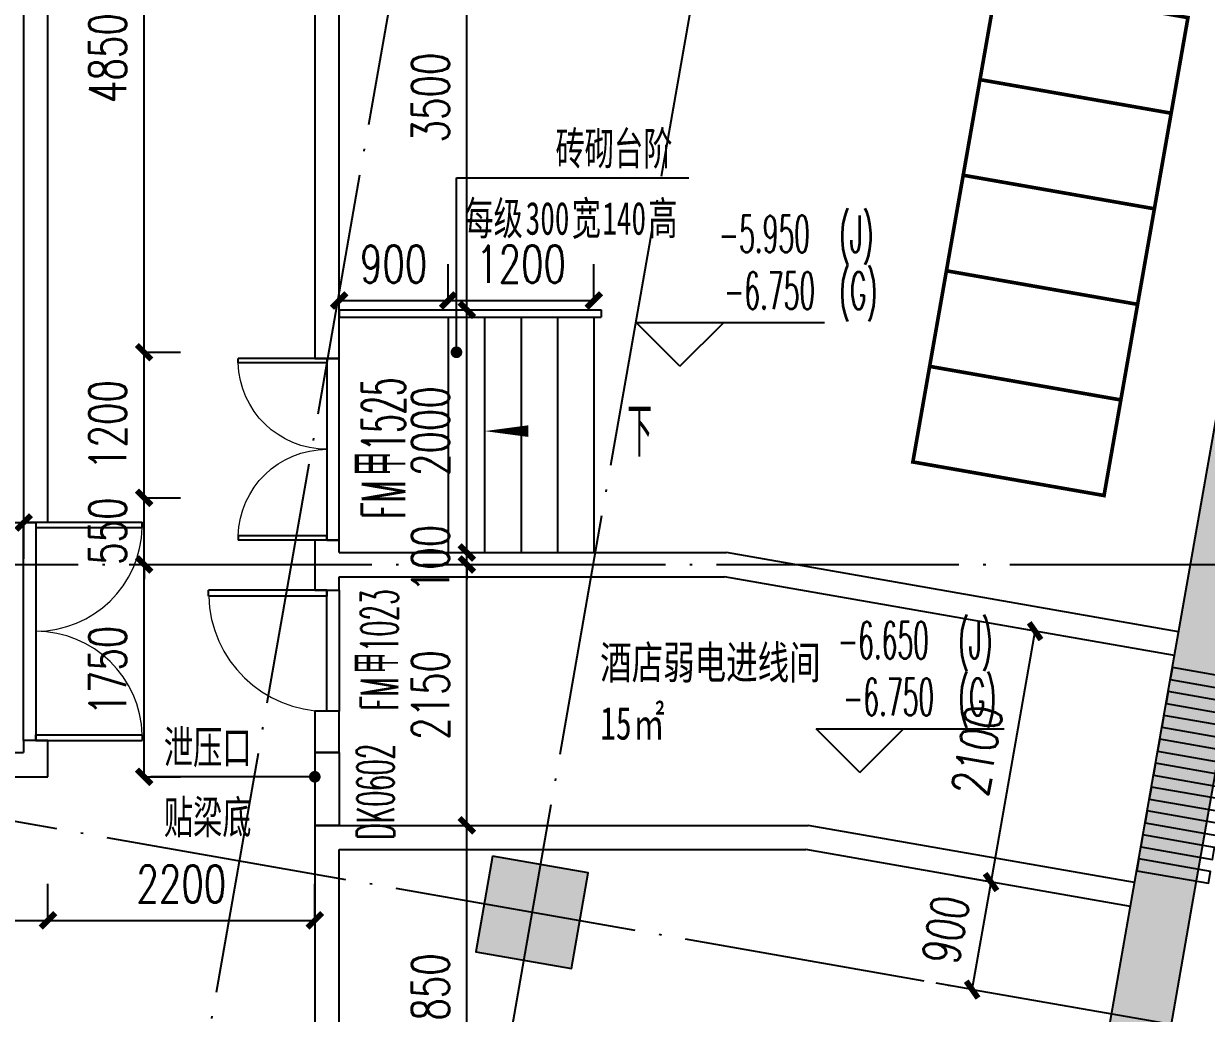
# Model space of a CAD drawing. Header units: millimetres. Extents: x 12325263 to 13848842, y -1463133 to 573208.
# Drawn here: x 12606897 to 12616646, y -884587 to -876428 of the extents above; entities that cross this region are included whole.
import ezdxf
from ezdxf.xclip import XClip

# ---------------------------------------------------------------- set-up
doc = ezdxf.new("R2010")
doc.units = ezdxf.units.MM
doc.header["$LTSCALE"] = 1000
doc.header["$XCLIPFRAME"] = 0
for name, pattern in [('DASH', [0.35, 0.25, -0.1]), ('DASHED', [19.05, 12.7, -6.35]), ('DOTE', [2.42, 2, -0.2, 0.02, -0.2])]:
    doc.linetypes.add(name, pattern=pattern)
for name, color, linetype in [('A-ANNO-DIMS', 83, 'Continuous'), ('A-ANNO-ELEV', 3, 'Continuous'), ('A-ANNO-TEXT', 7, 'Continuous'), ('A-AXIS', 16, 'DOTE'), ('A-COLS', 6, 'Continuous'), ('A-WALL', 5, 'Continuous'), ('AXIS', 3, 'Continuous'), ('COLUMN-CONCRETE', 6, 'Continuous'), ('DIM_SYMB', 3, 'Continuous'), ('DOOR_FIRE', 1, 'Continuous'), ('DOOR_FIRE_TEXT', 7, 'Continuous'), ('ELEMENT', 3, 'Continuous'), ('PUB_DIM', 83, 'Continuous'), ('PUB_HATCH', 8, 'Continuous'), ('PUB_TEXT', 7, 'Continuous'), ('STAIR', 2, 'Continuous'), ('WALL', 5, 'Continuous'), ('WALL-SHATCH', 8, 'Continuous'), ('WINDOW', 4, 'Continuous'), ('WINDOW_TEXT', 7, 'Continuous')]:
    doc.layers.add(name, color=color, linetype=linetype)
doc.styles.add('_TCH_DIM', font='SIMPLEX.shx', dxfattribs={"width": 0.7, "bigfont": 'GBCBIG.shx'})
doc.styles.add('_TCH_DIM_T3', font='SIMPLEX.shx', dxfattribs={"width": 0.705882, "bigfont": 'GBCBIG.shx'})
doc.styles.add('_TCH_WINDOW', font='SIMPLEX', dxfattribs={"width": 0.7, "height": 3.5, "bigfont": 'GBCBIG'})
doc.styles.add('TITXV', font='', dxfattribs={"width": 0.7})
doc.styles.add('宋体', font='', dxfattribs={"width": 0.65})
doc.styles.get('TITXV').set_extended_font_data('SimSun')
doc.styles.get('宋体').set_extended_font_data('SimSun')
doc.dimstyles.new('_TCH_ARCH&&120', dxfattribs={"dimtxt": 306, "dimasz": 120, "dimexe": 300, "dimexo": 360, "dimgap": 147, "dimtad": 1, "dimdec": 0, "dimzin": 0, "dimdsep": 46, "dimtxsty": '_TCH_DIM_T3', "dimblk": 'ARCHTICK', "dimcen": 0.09, "dimclrt": 7, "dimazin": 2, "dimtfac": 1, "dimtdec": 0, "dimtix": 1, "dimtmove": 2, "dimatfit": 3, "dimfxl": 1, "dimfxlon": 1, "dimtolj": 1, "dimtzin": 0, "dimarcsym": 0})

# ---------------------------------------------------------------- blocks, each defined once
blk = doc.blocks.new('adgshg13-A$C7F010FC0')
at = {"layer": 'WALL-SHATCH'}
h = blk.add_hatch(color=256, dxfattribs=at)
h.dxf.hatch_style = 1
h.paths.add_polyline_path([(-60384.2, -16880.9), (-763.2, 197.5), (12587.6, -13153.3), (12587.6, -157996), (-162964.9, -188820.4), (-171262.4, -180522.9), (-171262.4, -31310.9), (-150707.2, -10755.7), (-131860.1, -7980.9), (-99162.4, -7980.9), (-99162.4, -4980.9), (-76620.4, -4980.9), (-70107.7, -16880.9)], flags=16)
h.paths.add_polyline_path([(-60091.2, -16380.9), (-646.9, 646.9), (12987.6, -12987.6), (12987.6, -158331.9), (-163100.6, -189250.4), (-171662.4, -180688.6), (-171662.4, -31145.2), (-150777.9, -10260.7), (-131896.7, -7480.9), (-99562.4, -7480.9), (-99562.4, -4580.9), (-76365.6, -4580.9), (-69907.5, -16380.9)])
at = {"layer": 'COLUMN-CONCRETE'}
for points in [[(-60091.2, -16380.9), (-646.9, 646.9), (12987.6, -12987.6), (12987.6, -158331.9), (-163100.6, -189250.4), (-171662.4, -180688.6), (-171662.4, -31145.2), (-150777.9, -10260.7), (-131896.7, -7480.9), (-99562.4, -7480.9), (-99562.4, -4580.9), (-76365.6, -4580.9), (-69907.5, -16380.9)], [(-60384.2, -16880.9), (-763.2, 197.5), (12587.6, -13153.3), (12587.6, -157996), (-162964.9, -188820.4), (-171262.4, -180522.9), (-171262.4, -31310.9), (-150707.2, -10755.7), (-131860.1, -7980.9), (-99162.4, -7980.9), (-99162.4, -4980.9), (-76620.4, -4980.9), (-70107.7, -16880.9)]]:
    blk.add_lwpolyline(points, close=True, dxfattribs=at)
blk = doc.blocks.new('A$C4C7A72D3')
at = {"layer": 'WALL', "color": 1}
blk.add_blockref('adgshg13-A$C7F010FC0', (210433, 205503.6), dxfattribs=at)
blk = doc.blocks.new('qlzw')
at = {"layer": 'A-AXIS'}
blk.add_line((12411416.8, 1000989.8), (12486866.8, 1000989.8), dxfattribs=at)
blk = doc.blocks.new('asdfadfgsdg')
at = {"layer": 'A-AXIS'}
for p, q in [((19833.9, 91854), (2453.6, -7131.8)), ((22247, 91430.3), (4866.7, -7555.5)), ((15444.6, 5715.2), (1041.4, 8244.1))]:
    blk.add_line(p, q, dxfattribs=at)
blk = doc.blocks.new('_FZH')
blk.add_lwpolyline([(-0.5, -0.5), (0.5, -0.5), (0.5, 0.5), (-0.5, 0.5)], close=True)
at = {"layer": 'PUB_HATCH'}
blk.add_solid([(-0.5, -0.5), (0.5, -0.5), (-0.5, 0.5), (0.5, 0.5)], dxfattribs=at)
blk = doc.blocks.new('asdfdsfds')
at = {"layer": 'A-COLS', "xscale": 799.9999999988994, "yscale": 799.9999999988994, "zscale": 799.9999999988994, "rotation": 260.0413192127452}
blk.add_blockref('_FZH', (6790.1, 2132.8), dxfattribs=at)
blk = doc.blocks.new('A$C11D0426D')
at = {"layer": 'ELEMENT', "const_width": 30}
for points in [[(17883, 9028), (18021.4, 9815.9), (19597.2, 9539.2), (19458.9, 8751.3)], [(17744.7, 8240), (17883, 9028), (19458.9, 8751.3), (19320.6, 7963.3)], [(17606.3, 7452.1), (17744.7, 8240), (19320.6, 7963.3), (19182.2, 7175.4)], [(17468, 6664.1), (17606.3, 7452.1), (19182.2, 7175.4), (19043.9, 6387.4)], [(17329.7, 5876.2), (17468, 6664.1), (19043.9, 6387.4), (18905.6, 5599.5)]]:
    blk.add_lwpolyline(points, close=True, dxfattribs=at)
blk = doc.blocks.new('A$C2C490654')
for points in [[(0, 600), (0, 0), (100, 0), (100, 600)], [(200, 600), (200, 0), (300, 0), (300, 600)], [(400, 600), (400, 0), (500, 0), (500, 600)], [(600, 600), (600, 0), (700, 0), (700, 600)], [(800, 600), (800, 0), (900, 0), (900, 600)], [(1000, 600), (1000, 0), (1100, 0), (1100, 600)], [(1200, 600), (1200, 0), (1300, 0), (1300, 600)], [(1400, 600), (1400, 0), (1500, 0), (1500, 600)], [(1600, 600), (1600, 0), (1700, 0), (1700, 600)]]:
    blk.add_lwpolyline(points, close=True)
blk = doc.blocks.new('_ArchTick')
at = {"color": 0, "linetype": 'ByBlock', "const_width": 0.4}
blk.add_lwpolyline([(-0.5, -0.5), (0.5, 0.5)], dxfattribs=at)
blk = doc.blocks.new('*D4089')
at = {"layer": 'A-ANNO-DIMS', "color": 0, "lineweight": -2, "transparency": 16777216}
for p, q in [((12609496.8, -878711), (12609496.8, -878410)), ((12610396.8, -878711), (12610396.8, -878410)), ((12609496.8, -878710), (12610396.8, -878710))]:
    blk.add_line(p, q, dxfattribs=at)
at = {"layer": 'Defpoints', "color": 0, "transparency": 16777216}
for p in [(12610396.8, -878710), (12609496.8, -879396.8), (12610396.8, -879396.8)]:
    blk.add_point(p, dxfattribs=at)
at = {"layer": 'A-ANNO-DIMS', "color": 0, "lineweight": -2, "transparency": 16777216, "xscale": 120, "yscale": 120, "zscale": 120, "rotation": 180}
blk.add_blockref('_ArchTick', (12609496.8, -878710), dxfattribs=at)
at = {"layer": 'A-ANNO-DIMS', "color": 0, "lineweight": -2, "transparency": 16777216, "xscale": 120, "yscale": 120, "zscale": 120}
blk.add_blockref('_ArchTick', (12610396.8, -878710), dxfattribs=at)
at = {"layer": 'A-ANNO-DIMS', "color": 7, "transparency": 16777216, "insert": (12609946.8, -878410), "char_height": 306, "attachment_point": 5, "style": '_TCH_DIM_T3'}
blk.add_mtext('\\A1;900', dxfattribs=at)
blk = doc.blocks.new('*D4090')
at = {"layer": 'A-ANNO-DIMS', "color": 0, "lineweight": -2, "transparency": 16777216}
for p, q in [((12610396.8, -878711), (12610396.8, -878410)), ((12611596.8, -878711), (12611596.8, -878410)), ((12610396.8, -878710), (12611596.8, -878710))]:
    blk.add_line(p, q, dxfattribs=at)
at = {"layer": 'Defpoints', "color": 0, "transparency": 16777216}
for p in [(12611596.8, -878710), (12610396.8, -879396.8), (12611596.8, -879396.8)]:
    blk.add_point(p, dxfattribs=at)
at = {"layer": 'A-ANNO-DIMS', "color": 0, "lineweight": -2, "transparency": 16777216, "xscale": 120, "yscale": 120, "zscale": 120, "rotation": 180}
blk.add_blockref('_ArchTick', (12610396.8, -878710), dxfattribs=at)
at = {"layer": 'A-ANNO-DIMS', "color": 0, "lineweight": -2, "transparency": 16777216, "xscale": 120, "yscale": 120, "zscale": 120}
blk.add_blockref('_ArchTick', (12611596.8, -878710), dxfattribs=at)
at = {"layer": 'A-ANNO-DIMS', "color": 7, "transparency": 16777216, "insert": (12610996.8, -878410), "char_height": 306, "attachment_point": 5, "style": '_TCH_DIM_T3'}
blk.add_mtext('\\A1;1200', dxfattribs=at)
blk = doc.blocks.new('*D4238')
at = {"layer": 'A-ANNO-DIMS', "color": 0, "lineweight": -2, "transparency": 16777216}
for p, q in [((12604796.8, -880539), (12604796.8, -880840)), ((12604796.8, -880540), (12606896.8, -880540)), ((12606896.8, -880539), (12606896.8, -880840))]:
    blk.add_line(p, q, dxfattribs=at)
at = {"layer": 'Defpoints', "color": 0, "transparency": 16777216}
for p in [(12604796.8, -879136.8), (12606896.8, -879136.8), (12606896.8, -880540)]:
    blk.add_point(p, dxfattribs=at)
at = {"layer": 'A-ANNO-DIMS', "color": 0, "lineweight": -2, "transparency": 16777216, "xscale": 120, "yscale": 120, "zscale": 120, "rotation": 180}
blk.add_blockref('_ArchTick', (12604796.8, -880540), dxfattribs=at)
at = {"layer": 'A-ANNO-DIMS', "color": 0, "lineweight": -2, "transparency": 16777216, "xscale": 120, "yscale": 120, "zscale": 120}
blk.add_blockref('_ArchTick', (12606896.8, -880540), dxfattribs=at)
at = {"layer": 'A-ANNO-DIMS', "color": 7, "transparency": 16777216, "insert": (12605846.8, -880240), "char_height": 306, "attachment_point": 5, "style": '_TCH_DIM_T3'}
blk.add_mtext('\\A1;2100', dxfattribs=at)
blk = doc.blocks.new('*D4400')
at = {"layer": 'A-ANNO-DIMS', "color": 0, "lineweight": -2, "transparency": 16777216}
for p, q in [((12610549, -875286.8), (12610850, -875286.8)), ((12610550, -878786.8), (12610550, -875286.8)), ((12610549, -878786.8), (12610850, -878786.8))]:
    blk.add_line(p, q, dxfattribs=at)
at = {"layer": 'Defpoints', "color": 0, "transparency": 16777216}
for p in [(12609496.8, -875286.8), (12610550, -875286.8), (12609496.8, -878786.8)]:
    blk.add_point(p, dxfattribs=at)
at = {"layer": 'A-ANNO-DIMS', "color": 0, "lineweight": -2, "transparency": 16777216, "xscale": 120, "yscale": 120, "zscale": 120}
for p, rotation in [((12610550, -875286.8), 90), ((12610550, -878786.8), 270)]:
    blk.add_blockref('_ArchTick', p, dxfattribs=dict(at, rotation=rotation))
at = {"layer": 'A-ANNO-DIMS', "color": 7, "transparency": 16777216, "insert": (12610250, -877036.8), "char_height": 306, "attachment_point": 5, "rotation": 90, "style": '_TCH_DIM_T3'}
blk.add_mtext('\\A1;3500', dxfattribs=at)
blk = doc.blocks.new('*D4401')
at = {"layer": 'A-ANNO-DIMS', "color": 0, "lineweight": -2, "transparency": 16777216}
for p, q in [((12610549, -878786.8), (12610850, -878786.8)), ((12610550, -880786.8), (12610550, -878786.8)), ((12610549, -880786.8), (12610850, -880786.8))]:
    blk.add_line(p, q, dxfattribs=at)
at = {"layer": 'Defpoints', "color": 0, "transparency": 16777216}
for p in [(12609496.8, -878786.8), (12610550, -878786.8), (12609496.8, -880786.8)]:
    blk.add_point(p, dxfattribs=at)
at = {"layer": 'A-ANNO-DIMS', "color": 0, "lineweight": -2, "transparency": 16777216, "xscale": 120, "yscale": 120, "zscale": 120}
for p, rotation in [((12610550, -878786.8), 90), ((12610550, -880786.8), 270)]:
    blk.add_blockref('_ArchTick', p, dxfattribs=dict(at, rotation=rotation))
at = {"layer": 'A-ANNO-DIMS', "color": 7, "transparency": 16777216, "insert": (12610250, -879786.8), "char_height": 306, "attachment_point": 5, "rotation": 90, "style": '_TCH_DIM_T3'}
blk.add_mtext('\\A1;2000', dxfattribs=at)
blk = doc.blocks.new('*D4402')
at = {"layer": 'A-ANNO-DIMS', "color": 0, "lineweight": -2, "transparency": 16777216}
for p, q in [((12610550, -880786.8), (12610550, -880666.8)), ((12610549, -880786.8), (12610850, -880786.8)), ((12610550, -880886.8), (12610550, -880786.8)), ((12610549, -880886.8), (12610850, -880886.8)), ((12610550, -880886.8), (12610550, -881006.8))]:
    blk.add_line(p, q, dxfattribs=at)
at = {"layer": 'Defpoints', "color": 0, "transparency": 16777216}
for p in [(12609496.8, -880786.8), (12610550, -880786.8), (12609496.8, -880886.8)]:
    blk.add_point(p, dxfattribs=at)
at = {"layer": 'A-ANNO-DIMS', "color": 0, "lineweight": -2, "transparency": 16777216, "xscale": 120, "yscale": 120, "zscale": 120}
for p, rotation in [((12610550, -880786.8), 270), ((12610550, -880886.8), 90)]:
    blk.add_blockref('_ArchTick', p, dxfattribs=dict(at, rotation=rotation))
at = {"layer": 'A-ANNO-DIMS', "color": 7, "transparency": 16777216, "insert": (12610250, -880836.8), "char_height": 306, "attachment_point": 5, "rotation": 90, "style": '_TCH_DIM_T3'}
blk.add_mtext('\\A1;100', dxfattribs=at)
blk = doc.blocks.new('*D4403')
at = {"layer": 'A-ANNO-DIMS', "color": 0, "lineweight": -2, "transparency": 16777216}
for p, q in [((12610549, -880886.8), (12610850, -880886.8)), ((12610550, -883036.8), (12610550, -880886.8)), ((12610549, -883036.8), (12610850, -883036.8))]:
    blk.add_line(p, q, dxfattribs=at)
at = {"layer": 'Defpoints', "color": 0, "transparency": 16777216}
for p in [(12609496.8, -880886.8), (12610550, -880886.8), (12609496.8, -883036.8)]:
    blk.add_point(p, dxfattribs=at)
at = {"layer": 'A-ANNO-DIMS', "color": 0, "lineweight": -2, "transparency": 16777216, "xscale": 120, "yscale": 120, "zscale": 120}
for p, rotation in [((12610550, -880886.8), 90), ((12610550, -883036.8), 270)]:
    blk.add_blockref('_ArchTick', p, dxfattribs=dict(at, rotation=rotation))
at = {"layer": 'A-ANNO-DIMS', "color": 7, "transparency": 16777216, "insert": (12610250, -881961.8), "char_height": 306, "attachment_point": 5, "rotation": 90, "style": '_TCH_DIM_T3'}
blk.add_mtext('\\A1;2150', dxfattribs=at)
blk = doc.blocks.new('*D4404')
at = {"layer": 'A-ANNO-DIMS', "color": 0, "lineweight": -2, "transparency": 16777216}
for p, q in [((12610549, -883036.8), (12610850, -883036.8)), ((12610550, -885886.8), (12610550, -883036.8)), ((12610549, -885886.8), (12610850, -885886.8))]:
    blk.add_line(p, q, dxfattribs=at)
at = {"layer": 'Defpoints', "color": 0, "transparency": 16777216}
for p in [(12609496.8, -883036.8), (12610550, -883036.8), (12609496.8, -885886.8)]:
    blk.add_point(p, dxfattribs=at)
at = {"layer": 'A-ANNO-DIMS', "color": 0, "lineweight": -2, "transparency": 16777216, "xscale": 120, "yscale": 120, "zscale": 120}
for p, rotation in [((12610550, -883036.8), 90), ((12610550, -885886.8), 270)]:
    blk.add_blockref('_ArchTick', p, dxfattribs=dict(at, rotation=rotation))
at = {"layer": 'A-ANNO-DIMS', "color": 7, "transparency": 16777216, "insert": (12610250, -884461.8), "char_height": 306, "attachment_point": 5, "rotation": 90, "style": '_TCH_DIM_T3'}
blk.add_mtext('\\A1;2850', dxfattribs=at)
blk = doc.blocks.new('*D4405')
at = {"layer": 'A-ANNO-DIMS', "color": 0, "lineweight": -2, "transparency": 16777216}
for p, q in [((12614871.9, -883504.8), (12614575.4, -883452.8)), ((12614715.2, -884391.1), (12614870.9, -883504.6)), ((12614716.2, -884391.3), (12614419.8, -884339.2))]:
    blk.add_line(p, q, dxfattribs=at)
at = {"layer": 'Defpoints', "color": 0, "transparency": 16777216}
for p in [(12614870.9, -883504.6), (12616019.5, -883706.3), (12615863.8, -884592.8)]:
    blk.add_point(p, dxfattribs=at)
at = {"layer": 'A-ANNO-DIMS', "color": 0, "lineweight": -2, "transparency": 16777216, "xscale": 120, "yscale": 120, "zscale": 120}
for p, rotation in [((12614870.9, -883504.6), 80.0413192126207), ((12614715.2, -884391.1), 260.0413192126207)]:
    blk.add_blockref('_ArchTick', p, dxfattribs=dict(at, rotation=rotation))
at = {"layer": 'A-ANNO-DIMS', "color": 7, "transparency": 16777216, "insert": (12614497.6, -883896), "char_height": 306, "attachment_point": 5, "rotation": 80.04132, "style": '_TCH_DIM_T3'}
blk.add_mtext('\\A1;900', dxfattribs=at)
blk = doc.blocks.new('*D4406')
at = {"layer": 'A-ANNO-DIMS', "color": 0, "lineweight": -2, "transparency": 16777216}
for p, q in [((12615235, -881436.5), (12614938.6, -881384.4)), ((12614870.9, -883504.6), (12615234, -881436.3)), ((12614871.9, -883504.8), (12614575.4, -883452.8))]:
    blk.add_line(p, q, dxfattribs=at)
at = {"layer": 'Defpoints', "color": 0, "transparency": 16777216}
for p in [(12615234, -881436.3), (12616382.6, -881638), (12616019.5, -883706.3)]:
    blk.add_point(p, dxfattribs=at)
at = {"layer": 'A-ANNO-DIMS', "color": 0, "lineweight": -2, "transparency": 16777216, "xscale": 120, "yscale": 120, "zscale": 120}
for p, rotation in [((12615234, -881436.3), 80.04131921266736), ((12614870.9, -883504.6), 260.0413192126674)]:
    blk.add_blockref('_ArchTick', p, dxfattribs=dict(at, rotation=rotation))
at = {"layer": 'A-ANNO-DIMS', "color": 7, "transparency": 16777216, "insert": (12614757, -882418.6), "char_height": 306, "attachment_point": 5, "rotation": 80.04132, "style": '_TCH_DIM_T3'}
blk.add_mtext('\\A1;2100', dxfattribs=at)
blk = doc.blocks.new('*D4550')
at = {"layer": 'Defpoints', "color": 0, "transparency": 16777216}
for p in [(12607096.8, -880886.8), (12607890, -880886.8), (12607096.8, -882636.8)]:
    blk.add_point(p, dxfattribs=at)
at = {"layer": 'PUB_DIM', "color": 0, "lineweight": -2, "transparency": 16777216}
for p, q in [((12607889, -880886.8), (12608190, -880886.8)), ((12607890, -882636.8), (12607890, -880886.8)), ((12607889, -882636.8), (12608190, -882636.8))]:
    blk.add_line(p, q, dxfattribs=at)
at = {"layer": 'PUB_DIM', "color": 0, "lineweight": -2, "transparency": 16777216, "xscale": 120, "yscale": 120, "zscale": 120}
for p, rotation in [((12607890, -880886.8), 90), ((12607890, -882636.8), 270)]:
    blk.add_blockref('_ArchTick', p, dxfattribs=dict(at, rotation=rotation))
at = {"layer": 'PUB_DIM', "color": 7, "transparency": 16777216, "insert": (12607590, -881761.8), "char_height": 306, "attachment_point": 5, "rotation": 90, "style": '_TCH_DIM_T3'}
blk.add_mtext('\\A1;1750', dxfattribs=at)
blk = doc.blocks.new('*D4551')
at = {"layer": 'Defpoints', "color": 0, "transparency": 16777216}
for p in [(12607096.8, -880336.8), (12607890, -880336.8), (12607096.8, -880886.8)]:
    blk.add_point(p, dxfattribs=at)
at = {"layer": 'PUB_DIM', "color": 0, "lineweight": -2, "transparency": 16777216}
for p, q in [((12607890, -880336.8), (12607890, -880216.8)), ((12607889, -880336.8), (12608190, -880336.8)), ((12607890, -880886.8), (12607890, -880336.8)), ((12607889, -880886.8), (12608190, -880886.8)), ((12607890, -880886.8), (12607890, -881006.8))]:
    blk.add_line(p, q, dxfattribs=at)
at = {"layer": 'PUB_DIM', "color": 0, "lineweight": -2, "transparency": 16777216, "xscale": 120, "yscale": 120, "zscale": 120}
for p, rotation in [((12607890, -880336.8), 270), ((12607890, -880886.8), 90)]:
    blk.add_blockref('_ArchTick', p, dxfattribs=dict(at, rotation=rotation))
at = {"layer": 'PUB_DIM', "color": 7, "transparency": 16777216, "insert": (12607590, -880611.8), "char_height": 306, "attachment_point": 5, "rotation": 90, "style": '_TCH_DIM_T3'}
blk.add_mtext('\\A1;550', dxfattribs=at)
blk = doc.blocks.new('*D4552')
at = {"layer": 'Defpoints', "color": 0, "transparency": 16777216}
for p in [(12607096.8, -879136.8), (12607890, -879136.8), (12607096.8, -880336.8)]:
    blk.add_point(p, dxfattribs=at)
at = {"layer": 'PUB_DIM', "color": 0, "lineweight": -2, "transparency": 16777216}
for p, q in [((12607889, -879136.8), (12608190, -879136.8)), ((12607890, -880336.8), (12607890, -879136.8)), ((12607889, -880336.8), (12608190, -880336.8))]:
    blk.add_line(p, q, dxfattribs=at)
at = {"layer": 'PUB_DIM', "color": 0, "lineweight": -2, "transparency": 16777216, "xscale": 120, "yscale": 120, "zscale": 120}
for p, rotation in [((12607890, -879136.8), 90), ((12607890, -880336.8), 270)]:
    blk.add_blockref('_ArchTick', p, dxfattribs=dict(at, rotation=rotation))
at = {"layer": 'PUB_DIM', "color": 7, "transparency": 16777216, "insert": (12607590, -879736.8), "char_height": 306, "attachment_point": 5, "rotation": 90, "style": '_TCH_DIM_T3'}
blk.add_mtext('\\A1;1200', dxfattribs=at)
blk = doc.blocks.new('*D4553')
at = {"layer": 'Defpoints', "color": 0, "transparency": 16777216}
for p in [(12607096.8, -874286.8), (12607890, -874286.8), (12607096.8, -879136.8)]:
    blk.add_point(p, dxfattribs=at)
at = {"layer": 'PUB_DIM', "color": 0, "lineweight": -2, "transparency": 16777216}
for p, q in [((12607889, -874286.8), (12608190, -874286.8)), ((12607890, -879136.8), (12607890, -874286.8)), ((12607889, -879136.8), (12608190, -879136.8))]:
    blk.add_line(p, q, dxfattribs=at)
at = {"layer": 'PUB_DIM', "color": 0, "lineweight": -2, "transparency": 16777216, "xscale": 120, "yscale": 120, "zscale": 120}
for p, rotation in [((12607890, -874286.8), 90), ((12607890, -879136.8), 270)]:
    blk.add_blockref('_ArchTick', p, dxfattribs=dict(at, rotation=rotation))
at = {"layer": 'PUB_DIM', "color": 7, "transparency": 16777216, "insert": (12607590, -876711.8), "char_height": 306, "attachment_point": 5, "rotation": 90, "style": '_TCH_DIM_T3'}
blk.add_mtext('\\A1;4850', dxfattribs=at)
blk = doc.blocks.new('*D4594')
at = {"layer": 'Defpoints', "color": 0, "transparency": 16777216}
for p in [(12607096.8, -883820), (12604296.8, -884586.8), (12607096.8, -884586.8)]:
    blk.add_point(p, dxfattribs=at)
at = {"layer": 'PUB_DIM', "color": 0, "lineweight": -2, "transparency": 16777216}
for p, q in [((12604296.8, -883821), (12604296.8, -883520)), ((12607096.8, -883821), (12607096.8, -883520)), ((12604296.8, -883820), (12607096.8, -883820))]:
    blk.add_line(p, q, dxfattribs=at)
at = {"layer": 'PUB_DIM', "color": 0, "lineweight": -2, "transparency": 16777216, "xscale": 120, "yscale": 120, "zscale": 120, "rotation": 180}
blk.add_blockref('_ArchTick', (12604296.8, -883820), dxfattribs=at)
at = {"layer": 'PUB_DIM', "color": 0, "lineweight": -2, "transparency": 16777216, "xscale": 120, "yscale": 120, "zscale": 120}
blk.add_blockref('_ArchTick', (12607096.8, -883820), dxfattribs=at)
at = {"layer": 'PUB_DIM', "color": 7, "transparency": 16777216, "insert": (12605696.8, -883520), "char_height": 306, "attachment_point": 5, "style": '_TCH_DIM_T3'}
blk.add_mtext('\\A1;2800', dxfattribs=at)
blk = doc.blocks.new('*D4595')
at = {"layer": 'Defpoints', "color": 0, "transparency": 16777216}
for p in [(12609296.8, -883820), (12607096.8, -884586.8), (12609296.8, -884586.8)]:
    blk.add_point(p, dxfattribs=at)
at = {"layer": 'PUB_DIM', "color": 0, "lineweight": -2, "transparency": 16777216}
for p, q in [((12607096.8, -883821), (12607096.8, -883520)), ((12609296.8, -883821), (12609296.8, -883520)), ((12607096.8, -883820), (12609296.8, -883820))]:
    blk.add_line(p, q, dxfattribs=at)
at = {"layer": 'PUB_DIM', "color": 0, "lineweight": -2, "transparency": 16777216, "xscale": 120, "yscale": 120, "zscale": 120, "rotation": 180}
blk.add_blockref('_ArchTick', (12607096.8, -883820), dxfattribs=at)
at = {"layer": 'PUB_DIM', "color": 0, "lineweight": -2, "transparency": 16777216, "xscale": 120, "yscale": 120, "zscale": 120}
blk.add_blockref('_ArchTick', (12609296.8, -883820), dxfattribs=at)
at = {"layer": 'PUB_DIM', "color": 7, "transparency": 16777216, "insert": (12608196.8, -883520), "char_height": 306, "attachment_point": 5, "style": '_TCH_DIM_T3'}
blk.add_mtext('\\A1;2200', dxfattribs=at)
blk = doc.blocks.new('$DorLib2D$00000002')
for p, q in [((-0.5, 0), (-0.5, 0.4875)), ((-0.475, 0.4875), (-0.5, 0.4875)), ((-0.475, 0), (-0.475, 0.4875)), ((0.475, 0), (0.475, 0.4875)), ((0.475, 0.4875), (0.5, 0.4875)), ((0.5, 0), (0.5, 0.4875)), ((-0.5, 0), (-0.475, 0)), ((0.5, 0), (0.475, 0))]:
    blk.add_line(p, q)
at = {"lineweight": 13}
for centre, start, end in [((-0.4875, 0), 0, 88.5307), ((0.4875, 0), 91.4693, 180)]:
    blk.add_arc(centre, 0.4875, start, end, dxfattribs=at)
blk = doc.blocks.new('$DorLib2D$00000001')
for p, q in [((0.45, 0.975), (0.5, 0.975)), ((0.45, 0), (0.45, 0.975)), ((0.5, 0), (0.5, 0.975)), ((0.5, 0), (0.45, 0))]:
    blk.add_line(p, q)
at = {"lineweight": 13}
blk.add_arc((0.475, 0), 0.975, 91.46928, 180, dxfattribs=at)

msp = doc.modelspace()

# ---------------------------------------------------------------- block references
ref = msp.add_blockref('A$C4C7A72D3', (12385714.9, -906209.5), dxfattribs=dict(rotation=350.041249254255))
XClip(ref).set_block_clipping_path([(223442.8584877662, 85923.1187333744), (220542.7961432356, 85923.1422391906), (220542.8579492103, 89292.823275506), (211526.9150355905, 89292.8101311298), (210631.4331447985, 94392.8080583527), (206113.3685902953, 94392.8025418455), (206001.4315187763, 95030.3127344656), (204376.2826588508, 94744.9613686837), (203364.4570056833, 100506.9030052917), (197947.3947122637, 99555.7482674252), (192482.3428474721, 130679.4765393781), (190118.7804593667, 130264.4504016289), (191623.4071957469, 121695.6427078634), (177046.6486519482, 119136.2011700841), (175707.6223907359, 126760.8483765714), (173902.988371335, 128026.4039125028), (169528.3854461554, 127258.2903269802), (169070.0967394859, 129868.3614864857), (163308.2517458182, 128856.6693391807), (163766.52659606, 126246.6171700556), (159679.1795131005, 125528.9180921423), (170669.6888374612, 62935.797914044), (167222.1989369914, 62330.4650948944), (167939.7759490944, 58243.6808593175), (171386.9528796654, 58848.2912487988), (172857.0656793863, 50477.0032648193), (165962.5026008021, 49266.4230898353), (168037.7813034765, 37447.1796448426), (140649.9584970828, 32638.2390106404), (115387.9799239188, 28202.5781787895), (95598.7254695911, 140907.4332163476), (226939.476109907, 163968.8668500402), (240128.6952811591, 88852.8973128139)])

# ---------------------------------------------------------------- next in the draw order: hatches: boundary and pattern name
at = {"layer": 'PUB_HATCH'}
for points in [[(12616399.9, -881539.5), (12616892.4, -881625.9), (12619339.9, -867686.8), (12618847.4, -867600.3)], [(12616036.8, -883607.8), (12616529.2, -883694.3), (12616892.4, -881625.9), (12616399.9, -881539.5)], [(12613529.6, -897886.8), (12613949.5, -898386.8), (12616529.2, -883694.3), (12616036.8, -883607.8)]]:
    msp.add_hatch(color=256, dxfattribs=at).paths.add_polyline_path(points)

# ---------------------------------------------------------------- next in the draw order: linework, layer by layer
at = {"layer": 'A-ANNO-ELEV'}
for p, q in [((12612307, -879250), (12611947, -878890)), ((12611947, -878890), (12613497.1, -878890)), ((12612307, -879250), (12612667, -878890)), ((12613790, -882600), (12613430, -882240)), ((12613430, -882240), (12614980.1, -882240)), ((12613790, -882600), (12614150, -882240))]:
    msp.add_line(p, q, dxfattribs=at)
at = {"layer": 'A-WALL'}
for p, q in [((12616399.9, -881539.5), (12618847.4, -867600.3)), ((12606896.8, -870036.8), (12606896.8, -880536.8)), ((12607096.8, -880536.8), (12607096.8, -870036.8)), ((12609296.8, -875286.8), (12609296.8, -879186.8)), ((12609496.8, -879186.8), (12609496.8, -875286.8)), ((12609296.8, -879186.8), (12609496.8, -879186.8)), ((12606896.8, -880536.8), (12607096.8, -880536.8)), ((12609496.8, -880686.8), (12609296.8, -880686.8)), ((12609296.8, -880686.8), (12609296.8, -880886.8)), ((12609496.8, -880786.8), (12609496.8, -880686.8)), ((12609496.8, -880786.8), (12612691.5, -880786.8)), ((12616417.2, -881441), (12612691.5, -880786.8)), ((12609296.8, -880886.8), (12609296.8, -881096.8)), ((12609496.8, -880986.8), (12612674, -880986.8)), ((12609496.8, -881096.8), (12609496.8, -880986.8)), ((12616382.6, -881638), (12612674, -880986.8)), ((12609296.8, -881096.8), (12609496.8, -881096.8)), ((12616036.8, -883607.8), (12616399.9, -881539.5)), ((12616529.2, -883694.3), (12616892.4, -881625.9)), ((12609296.8, -882096.8), (12609296.8, -882436.8)), ((12609496.8, -882096.8), (12609296.8, -882096.8)), ((12609496.8, -882436.8), (12609496.8, -882096.8)), ((12607096.8, -882336.8), (12606896.8, -882336.8)), ((12606896.8, -882336.8), (12606896.8, -882436.8)), ((12607096.8, -882636.8), (12607096.8, -882336.8)), ((12604796.8, -882436.8), (12606896.8, -882436.8)), ((12609296.8, -882436.8), (12609496.8, -882436.8)), ((12604696.8, -882636.8), (12607096.8, -882636.8)), ((12609496.8, -883036.8), (12609296.8, -883036.8)), ((12609296.8, -883036.8), (12609296.8, -883136.8)), ((12609496.8, -883036.8), (12613362.8, -883036.8)), ((12616054.1, -883509.3), (12613362.8, -883036.8)), ((12609296.8, -883136.8), (12609296.8, -885286.8)), ((12609496.8, -883236.8), (12613345.4, -883236.8)), ((12609496.8, -885286.8), (12609496.8, -883236.8)), ((12616019.5, -883706.3), (12613345.4, -883236.8)), ((12613529.6, -897886.8), (12616036.8, -883607.8)), ((12613949.5, -898386.8), (12616529.2, -883694.3))]:
    msp.add_line(p, q, dxfattribs=at)
at = {"layer": 'AXIS'}
for p, q in [((12610464.4, -879136.8), (12610464.4, -877700)), ((12610464.4, -879136.8), (12610464.4, -877700)), ((12610464.4, -877700), (12612379.1, -877700)), ((12608996.8, -882636.8), (12607944.2, -882636.8)), ((12609296.8, -882636.8), (12608996.8, -882636.8))]:
    msp.add_line(p, q, dxfattribs=at)
at = {"layer": 'AXIS', "const_width": 48}
for points in [[(12610464.4, -879160.8, 1), (12610464.4, -879112.8, 1)], [(12610464.4, -879160.8, 1), (12610464.4, -879112.8, 1)], [(12609320.8, -882636.8, 1), (12609272.8, -882636.8, 1)]]:
    msp.add_lwpolyline(points, format="xyb", close=True, dxfattribs=at)
at = {"layer": 'DIM_SYMB'}
msp.add_lwpolyline([(12611746.8, -879786.8, 0, 0, 0), (12610696.8, -879786.8, 0, 96, 0), (12611056.8, -879786.8, 0, 0, 0)], format="xyseb", dxfattribs=at)
at = {"layer": 'DOOR_FIRE'}
for points in [[(12609496.8, -879186.8), (12609396.8, -879186.8), (12609396.8, -880686.8), (12609496.8, -880686.8)], [(12606896.8, -880540), (12606996.8, -880540), (12606996.8, -882336.8), (12606896.8, -882336.8)], [(12609396.8, -881096.8), (12609496.8, -881096.8), (12609496.8, -882096.8), (12609396.8, -882096.8)]]:
    msp.add_lwpolyline(points, close=True, dxfattribs=at)
at = {"layer": 'STAIR'}
for p, q in [((12609496.8, -878786.8), (12611656.8, -878786.8)), ((12609496.8, -878786.8), (12609496.8, -878846.8)), ((12609496.8, -878846.8), (12611656.8, -878846.8)), ((12610396.8, -878786.8), (12611596.8, -878786.8)), ((12610396.8, -878846.8), (12610396.8, -880786.8)), ((12610696.8, -878846.8), (12610696.8, -880786.8)), ((12610996.8, -878846.8), (12610996.8, -880786.8)), ((12611296.8, -878846.8), (12611296.8, -880786.8)), ((12611596.8, -878846.8), (12611596.8, -880786.8)), ((12611656.8, -878786.8), (12611656.8, -878846.8)), ((12610396.8, -880786.8), (12611596.8, -880786.8))]:
    msp.add_line(p, q, dxfattribs=at)
at = {"layer": 'WINDOW', "linetype": 'DASH'}
for p, q in [((12609496.8, -882436.8), (12609296.8, -882436.8)), ((12609296.8, -883036.8), (12609496.8, -883036.8))]:
    msp.add_line(p, q, dxfattribs=at)
at = {"layer": 'WINDOW', "linetype": 'DASHED'}
for p, q in [((12609296.8, -882436.8, 800), (12609296.8, -883036.8, 800)), ((12609496.8, -882436.8, 800), (12609496.8, -883036.8, 800))]:
    msp.add_line(p, q, dxfattribs=at)

# ---------------------------------------------------------------- next in the draw order: block references
at = {"color": 2}
msp.add_blockref('qlzw', (133430, -1881876.5), dxfattribs=at)
for name, p in [('asdfdsfds', (12604296.8, -885886.8)), ('asdfadfgsdg', (12603643.4, -890874)), ('A$C11D0426D', (12596896.8, -885917.2))]:
    msp.add_blockref(name, p)
at = {"rotation": 80.04131921267077}
msp.add_blockref('A$C2C490654', (12616662.3, -883514.5), dxfattribs=at)
at = {"layer": 'DOOR_FIRE', "zscale": 200, "rotation": 270}
for name, p, xscale, yscale in [('$DorLib2D$00000002', (12609396.8, -879936.8), 1500, -1500), ('$DorLib2D$00000002', (12606996.8, -881436.8), 1800, 1800), ('$DorLib2D$00000001', (12609396.8, -881596.8), -1000, -1000)]:
    msp.add_blockref(name, p, dxfattribs=dict(at, xscale=xscale, yscale=yscale))

# ---------------------------------------------------------------- next in the draw order: texts
at = {"layer": 'A-ANNO-TEXT'}
for s, height, style, width, p in [('(J)', 306, '_TCH_DIM', 0.494118, (12613617.1, -878314)), ('-5.950', 306, '_TCH_DIM', 0.494118, (12612625.9, -878314)), ('(G)', 306, '_TCH_DIM', 0.494118, (12613617.1, -878782)), ('-6.750', 306, '_TCH_DIM', 0.494118, (12612669.1, -878782)), ('-6.650', 306, '_TCH_DIM', 0.494118, (12613607, -881664)), ('(J)', 306, '_TCH_DIM', 0.494118, (12614598.2, -881664)), ('酒店弱电进线间', 271.9, 'TITXV', 0.7, (12611649, -881830)), ('(G)', 306, '_TCH_DIM', 0.494118, (12614598.2, -882132)), ('-6.750', 306, '_TCH_DIM', 0.494118, (12613650.2, -882132)), ('15', 271.9, 'TITXV', 0.7, (12611649, -882330)), ('㎡', 271.9, 'TITXV', 0.7, (12611921.2, -882330))]:
    msp.add_text(s, height=height, dxfattribs=dict(at, style=style, width=width)).set_placement(p)
at = {"layer": 'DOOR_FIRE_TEXT', "style": '_TCH_WINDOW'}
for s, height, width, p in [('1525', 357, 0.494118, (12610042.7, -879951.2)), ('甲', 405.1, 0.7, (12610042.7, -880157.6)), ('FM', 357, 0.494118, (12610042.7, -880510.4)), ('1023', 306, 0.494118, (12609982.7, -881609.1)), ('甲', 347.2, 0.7, (12609982.7, -881786.1)), ('FM', 306, 0.494118, (12609982.7, -882088.5))]:
    msp.add_text(s, height=height, rotation=90, dxfattribs=dict(at, width=width)).set_placement(p)
at = {"layer": 'PUB_TEXT'}
for s, height, style, width, p in [('砖砌台阶', 271.9, '宋体', 0.65, (12611280.8, -877592)), ('每级', 271.9, '宋体', 0.65, (12610529.5, -878168)), ('宽', 271.9, '宋体', 0.65, (12611414.1, -878168)), ('高', 271.9, '宋体', 0.65, (12612046, -878168)), ('300', 271.9, '宋体', 0.65, (12611035, -878168)), ('140', 271.9, '宋体', 0.65, (12611666.9, -878168)), ('下', 405.1, '_TCH_DIM', 0.7, (12611872.8, -879996.8)), ('泄压口', 271.9, '宋体', 0.65, (12608052.2, -882528.8)), ('贴梁底', 271.9, '宋体', 0.65, (12608052.2, -883104.8))]:
    msp.add_text(s, height=height, dxfattribs=dict(at, style=style, width=width)).set_placement(p)
at = {"layer": 'WINDOW_TEXT', "linetype": 'DASHED', "style": '_TCH_WINDOW', "width": 0.494118}
msp.add_text('DK0602', height=306, rotation=90, dxfattribs=at).set_placement((12609949.8, -883154.4))

# ---------------------------------------------------------------- next in the draw order: dimensions: what is measured, and where the dimension line sits
at = {"layer": 'A-ANNO-DIMS'}
for p1, p2, distance, picture, middle in [((12609496.8, -878786.8), (12609496.8, -875286.8), -1053.2, '*D4400', (12610250, -877036.8)), ((12609496.8, -879396.8), (12610396.8, -879396.8), 686.8, '*D4089', (12609946.8, -878410)), ((12610396.8, -879396.8), (12611596.8, -879396.8), 686.8, '*D4090', (12610996.8, -878410)), ((12609496.8, -880786.8), (12609496.8, -878786.8), -1053.2, '*D4401', (12610250, -879786.8)), ((12604796.8, -879136.8), (12606896.8, -879136.8), -1403.2, '*D4238', (12605846.8, -880240)), ((12609496.8, -880886.8), (12609496.8, -880786.8), -1053.2, '*D4402', (12610250, -880836.8)), ((12609496.8, -883036.8), (12609496.8, -880886.8), -1053.2, '*D4403', (12610250, -881961.8)), ((12616019.5, -883706.3), (12616382.6, -881638), 1166.2, '*D4406', (12614757, -882418.6)), ((12609496.8, -885886.8), (12609496.8, -883036.8), -1053.2, '*D4404', (12610250, -884461.8)), ((12615863.8, -884592.8), (12616019.5, -883706.3), 1166.2, '*D4405', (12614497.6, -883896))]:
    dim = msp.add_aligned_dim(p1=p1, p2=p2, distance=distance, dimstyle='_TCH_ARCH&&120', dxfattribs=at)
    dim.commit()
    dim.dimension.update_dxf_attribs({"geometry": picture, "text_midpoint": middle})
at = {"layer": 'PUB_DIM'}
for p1, p2, distance, picture, middle in [((12607096.8, -879136.8), (12607096.8, -874286.8), -793.2, '*D4553', (12607590, -876711.8)), ((12607096.8, -880336.8), (12607096.8, -879136.8), -793.2, '*D4552', (12607590, -879736.8)), ((12607096.8, -880886.8), (12607096.8, -880336.8), -793.2, '*D4551', (12607590, -880611.8)), ((12607096.8, -882636.8), (12607096.8, -880886.8), -793.2, '*D4550', (12607590, -881761.8)), ((12604296.8, -884586.8), (12607096.8, -884586.8), 766.8, '*D4594', (12605696.8, -883520)), ((12607096.8, -884586.8), (12609296.8, -884586.8), 766.8, '*D4595', (12608196.8, -883520))]:
    dim = msp.add_aligned_dim(p1=p1, p2=p2, distance=distance, dimstyle='_TCH_ARCH&&120', dxfattribs=at)
    dim.commit()
    dim.dimension.update_dxf_attribs({"geometry": picture, "text_midpoint": middle})

doc.saveas('drawing.dxf')
